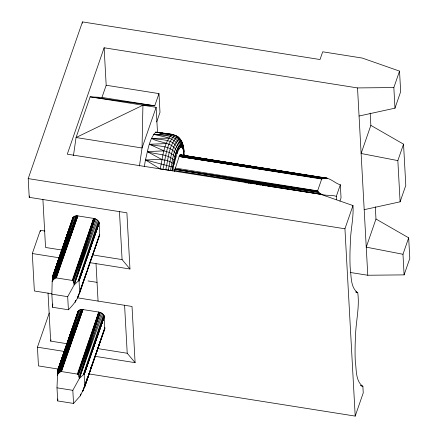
<?xml version="1.0" encoding="UTF-8"?>
<svg xmlns="http://www.w3.org/2000/svg" width="438" height="438" viewBox="0 0 438 438"><rect width="100%" height="100%" fill="white"/><g stroke="black" fill="none" stroke-linecap="round" stroke-linejoin="round"><path stroke-width="0.66" d="M181.825 142.536C179.065 132.281 165.35 134.088 157.494 132.298L155.753 132.183C148.898 139.585 147.945 150.53 145.443 159.919L160.149 168.926L172.84 170.765C174.521 161.923 174.023 150.787 181.08 144.113L181.814 144.157C184.601 147.113 183.779 151.887 184.059 155.632M73.464 155.583L76.059 137.527L90.146 96.836L142.925 105.213L142.043 147.978L139.448 166.035M79.667 292.272C78.112 299.192 73.179 304.788 68.41 309.781L52.576 307.273L51.859 294.161L52.177 281.415L52.598 276.471L72.883 217.872C73.672 215.983 76.026 215.633 77.827 215.901L93.666 218.414C96.07 218.852 98.769 220.369 99.152 222.997L99.64 235.173L79.459 293.444L99.765 234.237L79.667 292.272L79.054 281.032L78.681 280.616L74.175 284.897L67.693 296.668L68.41 309.781M90.337 369.568L104.293 329.655L84.589 387.099L84.184 374.693L83.811 374.276L79.305 378.558L72.823 390.329L73.546 403.442L57.706 400.934L56.989 387.822L57.728 370.132L78.013 311.533C78.802 309.644 81.156 309.288 82.963 309.562L98.796 312.07C101.2 312.508 103.899 314.024 104.282 316.652L104.77 328.834L84.589 387.099L80.253 395.881L73.546 403.442M340.326 184.77L336.307 196.377C330.931 194.176 320.386 197.33 317.676 190.639L321.695 179.032C327.761 175.129 334.681 183.489 340.326 184.77L341.043 197.883L339.926 201.108M183.681 155.682C183.599 152.747 183.774 149.314 181.704 146.993C182.274 143.242 180.878 139.339 177.992 136.859L177.083 136.804L174.685 135.326L172.008 134.526L155.753 132.183C164.693 133.935 181.463 133.918 180.33 147.365L178.759 149.489L177.105 153.212L174.034 164.261L172.55 166.998L171.931 170.667M175.49 158.26L175.769 153.749C170.377 144.863 157.894 146.807 149.353 144.283L163.976 150.864L169.38 152.462L173.596 155.172L174.882 156.722L175.49 158.26L174.039 159.963L173.256 163.412L172.55 166.998L172.84 170.765M52.576 307.273L52.79 303.994M57.706 400.934L57.832 398.963M170.36 170.459C172.698 160.741 173.048 148.756 180.39 141.354L181.195 141.403L182.504 143.127L183.456 147.234L182.777 148.405C183.445 145.044 182.35 141.271 179.887 138.912L179.027 138.862C171.132 146.823 170.754 159.706 168.241 170.158M183.971 155.704L183.681 152.643M177.105 153.212L177.609 148.81C173.891 138.277 160.133 140.231 151.553 138.37C159.049 143.259 175.123 141.72 177.105 153.212L175.769 153.749M52.659 276.849L72.883 217.872L52.598 276.471L52.768 278.836M77.887 312.475L78.013 311.533L57.745 370.148L57.86 371.835M183.549 152.2C184.031 149.374 183.489 146.276 182.411 143.653M183.615 152.95L183.944 150.798L183.451 147.765M144.316 166.643L145.443 159.919C154.724 159.969 166.281 157.543 174.034 164.261M178.759 149.489L179.421 145.52C176.985 134.023 162.378 135.714 153.733 134.252C162.169 137.061 178.501 136.984 178.759 149.489L177.609 148.81M160.149 168.926C162.914 157.439 163.33 143.275 172.008 134.526L172.955 134.586L155.753 132.183M162.958 169.364C165.69 157.998 166.101 143.982 174.685 135.326L175.622 135.386L178.792 137.532L179.476 138.813M165.717 169.785C168.367 158.77 168.761 145.192 177.083 136.804C180.232 139.279 181.014 143.281 181.704 146.993L180.33 147.365L179.421 145.52M174.335 171.428L179.164 156.454L180.171 154.811L327.137 178.211L320.715 177.395M317.638 190.853L175.14 168.061M180.33 147.365L181.08 144.113M181.704 146.993L182.46 144.699L181.901 141.994M52.177 281.415L75.216 215.989L53.781 279.291L55.845 277.829L76.469 215.814L53.781 279.291L52.177 281.415L74.159 216.41L52.385 278.229L73.36 217.051L52.631 276.559L72.883 217.872M57.312 375.07L80.346 309.644L58.911 372.952L60.975 371.49L81.599 309.474L58.911 372.952L57.312 375.07L79.289 310.071L57.52 371.884L78.49 310.712L57.745 370.148M74.175 284.897L96.333 219.334L73.929 282.893L95.041 218.759L73.075 280.824L72.878 280.621L93.666 218.414L72.232 280.32L73.327 281.163L74.175 284.897L97.46 220.1M79.305 378.558L101.463 312.989L79.064 376.554L100.171 312.414L78.21 374.479L78.008 374.282L98.796 312.07L77.362 373.981L78.457 374.824L79.305 378.558L102.591 313.761M98.342 221.009L78.199 280.807L98.917 221.995L78.895 280.659L99.152 222.997L79.054 281.032M103.472 314.67L83.329 374.468L104.047 315.656L84.025 374.32L104.282 316.652L84.184 374.693M55.374 277.999L76.469 215.814L54.69 278.431M78.867 293.931L77.553 297.796L78.9 293.931M60.51 371.659L81.599 309.474L59.82 372.092M87.501 377.293L82.683 391.452L87.633 377.293M90.348 368.922L91.005 366.989M55.845 277.829L56.392 277.812L77.827 215.901L55.845 277.829L72.697 280.49L93.666 218.414L72.878 280.621L95.041 218.759L73.327 281.163M75.779 300.287L75.122 302.225L75.807 300.293M60.975 371.49L61.523 371.468L82.963 309.562L60.975 371.49L77.833 374.151L98.796 312.07L78.008 374.282L100.171 312.414L78.457 374.824M80.691 394.594L80.253 395.881L80.937 393.954M78.681 280.616L98.917 221.995M78.013 311.533L57.789 370.51M83.811 374.276L104.047 315.656M84.802 385.933L104.896 327.892L84.687 386.732M84.797 386.168L104.896 327.892M89.308 262.559L129.966 269.003L126.889 212.808L29.226 197.335L28.202 178.6L82.464 21.9L320.019 59.535L322.696 51.799L362.292 58.068L399.538 71.115L400.666 91.717L394.972 108.164L359.061 116.021M29.226 197.335L29.675 196.043M51.793 293.756L34.356 290.991L32.303 253.531L40.345 230.311L44.961 231.045M399.538 71.115L393.844 87.556L357.523 87.923L104.129 47.78L67.282 154.181L320.676 194.324L352.979 205.564C353.795 217.861 350.515 230.038 350.389 242.356C349.935 250.854 349.754 259.373 350.186 267.875C351.446 276.071 350.258 287.344 357.753 292.748C359.724 307.241 355.853 321.536 355.519 336.017C355.065 344.514 354.884 353.033 355.317 361.531C356.581 369.732 355.388 381 362.888 386.404L363.239 392.886L355.202 416.1L88.438 373.838M106.182 85.246L158.972 93.606L154.751 105.793L90.146 96.836L101.961 97.433L106.182 85.246L104.129 47.78M52.648 276.668L72.757 218.814M58.725 369.13L38.462 365.922L37.438 347.186L49.27 313.011M67.457 343.781L50.671 341.12L51.12 339.833M79.032 280.878L99.152 222.997L78.999 280.774M57.778 370.324L77.663 313.115M142.925 105.213L156.125 107.321L142.043 147.978L76.059 137.527L142.925 105.213L154.751 105.793L101.961 97.433M156.667 121.961L159.996 112.342L158.972 93.606M84.167 374.539L104.282 316.652L84.129 374.435M370.176 113.108L370.849 125.372L361.115 153.486L397.846 160.609L400.102 201.819L364.192 209.682M355.202 416.1L344.941 228.784L352.979 205.564M375.306 206.769L375.979 219.027L366.245 247.147L402.976 254.27L404.104 274.878L367.783 275.245L350.214 272.458M397.846 160.609L403.54 144.168L370.849 125.372M400.102 201.819L405.796 185.378L403.54 144.168M402.976 254.27L408.67 237.829L375.979 219.027M404.104 274.878L409.798 258.431L408.67 237.829M80.701 288.784L86.33 272.688M87.907 268.182L99.163 235.994M56.108 277.796L77.827 215.901M61.238 371.451L82.963 309.562M322.094 178.589L321.695 179.032L179.164 156.454L322.094 178.589L179.514 155.578L324.799 178.113L179.859 155.019L327.137 178.211M322.335 178.463L321.695 179.032L321.93 178.704L179.164 156.454M319.74 194.609L321.558 194.33L174.499 170.497L319.209 192.824L174.8 169.188L317.66 191.056M161.868 159.525L147.278 151.619L163.976 150.864M149.353 144.283L166.309 143.571M151.553 138.37L168.696 138.189M153.733 134.252L170.968 135.118M245.203 182.701L246.556 182.903M247.903 183.111L249.255 183.319M250.607 183.522L251.959 183.73M256.69 184.447L258.042 184.655M259.389 184.863L260.741 185.066M262.094 185.274L263.446 185.482M264.798 185.685L266.151 185.893M267.498 186.095L321.558 194.33M284.388 171.745L285.735 171.953M292.475 173.01L293.821 173.224M295.174 173.432L296.521 173.645M301.235 174.384L302.587 174.592M303.934 174.806L305.281 175.014M307.974 175.441L306.649 175.173M309.321 175.649L310.673 175.862M312.02 176.071L313.367 176.284M316.061 176.706L314.708 176.476M317.824 191.433L174.8 169.188L318.278 192.014M28.202 178.6L344.941 228.784M61.659 250.016L45.541 247.465L42.908 199.394M92.544 254.911L122.087 259.592L129.966 269.003M32.303 253.531L59.13 257.779M88.065 280.933L97.039 282.351M77.274 297.791L132.019 306.463L135.096 362.659L94.685 356.258M51.859 294.161L67.693 296.668M97.674 348.566L127.217 353.247L135.096 362.659M37.438 347.186L64.375 351.457M56.989 387.822L72.823 390.329M256.192 167.053L180.171 154.811L209.441 159.618M210.793 159.837L217.538 160.916M218.891 161.135L247.903 165.778M249.255 165.997L250.602 166.21M251.954 166.429L256 167.075M257.352 167.294L258.699 167.508M260.052 167.727L261.398 167.94M262.751 168.154L264.098 168.373M265.45 168.586L266.797 168.805M268.149 169.019L269.496 169.238M270.848 169.451L286.364 171.937M287.717 172.156L289.064 172.369M290.416 172.588L291.763 172.802M293.115 173.021L297.161 173.667M298.513 173.881L299.86 174.1L298.574 173.875M301.213 174.313L302.559 174.532M305.259 174.965L303.912 174.746L305.302 174.959M310.657 175.83L309.31 175.611L310.684 175.824M179.514 155.578L322.751 178.326M257.539 167.267L258.885 167.486M260.227 167.699L286.468 171.926M287.81 172.139L289.157 172.358M290.504 172.577L297.232 173.656M301.267 174.308L302.614 174.527M156.125 107.321L157.494 132.298L163.358 133.376M164.661 133.612L165.969 133.853M147.278 151.619C155.923 154.68 166.758 153.601 174.039 159.963M157.494 132.298L160.111 132.966M72.489 280.386L72.878 280.621M77.619 374.047L78.008 374.282M145.443 159.919L172.55 166.998M361.005 385.632L362.888 386.404L360.392 385.374M184.08 154.417L183.67 153.743L184.004 151.679L183.697 150.157M180.423 154.975L180.609 155.49M183.352 146.905L183.785 149.177L183.473 151.493L183.456 147.234M182.46 144.699L182.777 148.405M393.844 87.556L394.972 108.164M357.523 87.923L367.783 275.245M336.307 196.377L336.483 199.657M119.454 211.521L122.087 259.592M124.584 305.176L127.217 353.247M96.015 263.621L98.063 301.087M82.464 21.9L82.536 23.263M48.038 293.049L50.671 341.12M40.345 230.311L40.416 231.675M313.356 176.262L312.009 176.043L313.378 176.257M357.753 292.748L355.875 291.976L357.753 292.748"/></g></svg>
